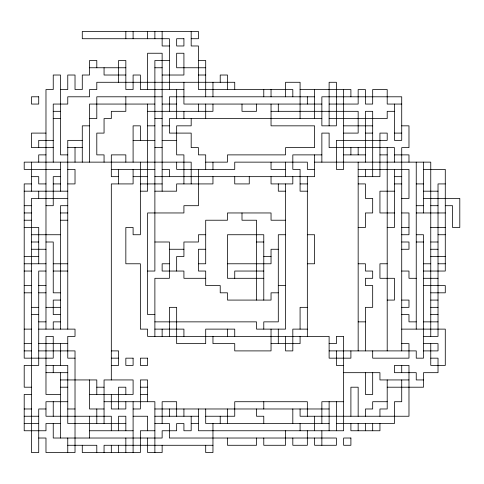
<?xml version="1.0" encoding="UTF-8"?>
<svg xmlns="http://www.w3.org/2000/svg" width="484" height="484" viewBox="0 0 484 484"><rect width="100%" height="100%" fill="white"/><g stroke="black" fill="none" stroke-linecap="round" stroke-linejoin="round"><path stroke-width="0.73" d="M191.18 38.72L198.44 38.72L198.44 31.46L82.28 31.46L82.28 38.72L169.4 38.72L169.4 89.54M169.4 45.98L162.14 45.98L162.14 31.46M169.4 60.5L154.88 60.5L154.88 271.04L147.62 271.04M198.44 60.5L205.7 60.5L205.7 96.8M89.54 67.76L125.84 67.76M154.88 67.76L162.14 67.76M205.7 67.76L176.66 67.76L176.66 53.24L183.92 53.24L183.92 75.02L162.14 75.02M125.84 75.02L104.06 75.02L104.06 67.76M198.44 75.02L205.7 75.02M60.5 89.54L67.76 89.54L67.76 75.02L75.02 75.02L75.02 89.54L82.28 89.54L82.28 75.02L89.54 75.02L89.54 60.5L96.8 60.5L96.8 67.76M183.92 89.54L140.36 89.54L140.36 75.02L133.1 75.02L133.1 89.54L125.84 89.54L125.84 60.5L118.58 60.5L118.58 82.28M300.08 89.54L350.9 89.54L350.9 96.8M162.14 96.8L96.8 96.8L96.8 118.58L89.54 118.58M314.6 96.8L169.4 96.8L169.4 111.32M154.88 104.06L89.54 104.06L89.54 162.14M162.14 104.06L176.66 104.06M321.86 104.06L183.92 104.06L183.92 82.28M329.12 104.06L358.16 104.06L358.16 89.54L365.42 89.54L365.42 104.06L372.68 104.06L372.68 89.54L387.2 89.54L387.2 104.06L401.72 104.06M53.24 111.32L60.5 111.32M147.62 111.32L212.96 111.32L212.96 104.06M271.04 111.32L358.16 111.32L358.16 133.1L343.64 133.1M394.46 111.32L387.2 111.32L387.2 118.58L329.12 118.58M53.24 118.58L60.5 118.58M154.88 118.58L162.14 118.58M321.86 118.58L169.4 118.58L169.4 133.1L191.18 133.1L191.18 147.62L198.44 147.62L198.44 154.88L205.7 154.88L205.7 169.4M89.54 125.84L82.28 125.84L82.28 162.14M147.62 125.84L154.88 125.84M162.14 125.84L169.4 125.84M343.64 125.84L372.68 125.84M401.72 125.84L408.98 125.84L408.98 147.62L401.72 147.62L401.72 350.9M45.98 133.1L31.46 133.1L31.46 147.62L53.24 147.62M365.42 133.1L372.68 133.1M394.46 133.1L401.72 133.1M53.24 140.36L38.72 140.36L38.72 147.62M82.28 140.36L67.76 140.36L67.76 329.12M133.1 140.36L154.88 140.36M162.14 140.36L176.66 140.36M67.76 147.62L82.28 147.62M154.88 147.62L162.14 147.62M45.98 154.88L38.72 154.88L38.72 162.14M67.76 154.88L60.5 154.88L60.5 75.02L53.24 75.02L53.24 89.54L45.98 89.54L45.98 329.12M321.86 154.88L292.82 154.88L292.82 169.4L300.08 169.4L300.08 191.18L307.34 191.18M343.64 154.88L365.42 154.88M379.94 154.88L387.2 154.88M394.46 154.88L408.98 154.88L408.98 162.14M205.7 162.14L227.48 162.14L227.48 154.88L285.56 154.88L285.56 147.62L314.6 147.62L314.6 125.84L271.04 125.84L271.04 104.06M314.6 162.14L430.76 162.14L430.76 336.38M60.5 169.4L24.2 169.4L24.2 162.14L191.18 162.14L191.18 183.92M67.76 169.4L75.02 169.4L75.02 183.92L67.76 183.92M111.32 169.4L154.88 169.4M162.14 169.4L169.4 169.4L169.4 176.66M285.56 169.4L271.04 169.4L271.04 162.14M314.6 169.4L307.34 169.4L307.34 162.14L234.74 162.14L234.74 169.4L176.66 169.4L176.66 162.14M358.16 169.4L408.98 169.4L408.98 198.44L401.72 198.44M423.5 169.4L445.28 169.4L445.28 271.04L423.5 271.04M31.46 176.66L38.72 176.66L38.72 183.92L45.98 183.92M60.5 176.66L53.24 176.66L53.24 205.7L45.98 205.7M118.58 176.66L111.32 176.66L111.32 154.88L125.84 154.88L125.84 162.14M133.1 176.66L147.62 176.66M154.88 176.66L314.6 176.66L314.6 154.88M358.16 176.66L379.94 176.66L379.94 133.1L387.2 133.1L387.2 140.36L336.38 140.36L336.38 169.4L343.64 169.4L343.64 89.54M394.46 176.66L401.72 176.66M31.46 183.92L24.2 183.92L24.2 358.16L53.24 358.16L53.24 336.38L45.98 336.38L45.98 394.46L60.5 394.46M53.24 183.92L60.5 183.92M140.36 183.92L162.14 183.92M300.08 183.92L307.34 183.92M358.16 183.92L365.42 183.92L365.42 198.44L372.68 198.44L372.68 212.96L365.42 212.96L365.42 227.48L358.16 227.48M394.46 183.92L401.72 183.92M416.24 183.92L423.5 183.92M445.28 183.92L438.02 183.92L438.02 336.38L423.5 336.38M24.2 191.18L67.76 191.18M140.36 191.18L147.62 191.18L147.62 104.06M154.88 191.18L176.66 191.18L176.66 183.92L212.96 183.92L212.96 176.66M285.56 191.18L278.3 191.18L278.3 183.92M394.46 191.18L379.94 191.18L379.94 212.96L394.46 212.96M423.5 191.18L438.02 191.18M67.76 198.44L31.46 198.44L31.46 452.54L38.72 452.54L38.72 408.98L45.98 408.98M423.5 198.44L459.8 198.44L459.8 227.48L452.54 227.48L452.54 205.7L445.28 205.7M24.2 205.7L31.46 205.7M67.76 205.7L60.5 205.7L60.5 329.12M416.24 205.7L423.5 205.7M430.76 205.7L438.02 205.7M24.2 212.96L31.46 212.96M60.5 212.96L67.76 212.96M401.72 212.96L408.98 212.96L408.98 234.74L401.72 234.74M416.24 212.96L445.28 212.96M24.2 220.22L31.46 220.22M60.5 220.22L67.76 220.22M285.56 220.22L271.04 220.22L271.04 212.96L227.48 212.96L227.48 220.22L205.7 220.22L205.7 263.78L198.44 263.78M24.2 227.48L38.72 227.48L38.72 263.78M387.2 227.48L394.46 227.48L394.46 169.4M401.72 227.48L408.98 227.48M430.76 227.48L445.28 227.48M31.46 234.74L60.5 234.74M205.7 234.74L198.44 234.74L198.44 242L183.92 242L183.92 256.52L176.66 256.52L176.66 271.04M285.56 234.74L278.3 234.74L278.3 321.86L263.78 321.86L263.78 329.12M307.34 234.74L314.6 234.74L314.6 263.78L307.34 263.78M416.24 234.74L423.5 234.74L423.5 358.16L416.24 358.16L416.24 350.9L329.12 350.9M438.02 234.74L445.28 234.74M31.46 242L38.72 242M45.98 242L53.24 242L53.24 292.82L60.5 292.82M154.88 242L169.4 242L169.4 278.3L154.88 278.3L154.88 336.38M256.52 242L263.78 242M401.72 242L408.98 242L408.98 249.26L401.72 249.26M416.24 242L423.5 242M430.76 242L438.02 242M31.46 249.26L45.98 249.26M169.4 249.26L183.92 249.26M205.7 249.26L198.44 249.26L198.44 271.04L205.7 271.04L205.7 285.56L220.22 285.56L220.22 292.82L227.48 292.82L227.48 300.08L271.04 300.08L271.04 292.82L278.3 292.82M278.3 249.26L271.04 249.26L271.04 263.78L227.48 263.78M430.76 249.26L438.02 249.26M24.2 256.52L38.72 256.52M263.78 256.52L271.04 256.52M430.76 256.52L445.28 256.52M24.2 263.78L45.98 263.78M53.24 263.78L67.76 263.78M169.4 263.78L162.14 263.78L162.14 271.04L183.92 271.04L183.92 278.3L205.7 278.3M358.16 263.78L365.42 263.78L365.42 271.04L372.68 271.04L372.68 278.3L365.42 278.3L365.42 285.56L372.68 285.56L372.68 307.34L365.42 307.34L365.42 350.9M387.2 263.78L379.94 263.78L379.94 278.3L394.46 278.3L394.46 300.08L387.2 300.08M423.5 263.78L430.76 263.78M438.02 263.78L445.28 263.78M24.2 271.04L31.46 271.04M45.98 271.04L38.72 271.04L38.72 365.42L24.2 365.42L24.2 387.2L31.46 387.2M53.24 271.04L67.76 271.04M263.78 271.04L234.74 271.04L234.74 278.3M401.72 271.04L408.98 271.04L408.98 278.3L416.24 278.3M263.78 278.3L227.48 278.3L227.48 234.74L263.78 234.74L263.78 300.08M423.5 278.3L438.02 278.3M24.2 285.56L31.46 285.56M38.72 285.56L45.98 285.56M278.3 285.56L285.56 285.56M423.5 285.56L445.28 285.56L445.28 292.82L430.76 292.82M24.2 292.82L31.46 292.82M38.72 292.82L45.98 292.82M60.5 300.08L53.24 300.08L53.24 314.6L60.5 314.6M401.72 300.08L408.98 300.08L408.98 307.34L401.72 307.34M430.76 300.08L438.02 300.08M31.46 307.34L38.72 307.34M45.98 307.34L60.5 307.34M307.34 307.34L300.08 307.34L300.08 329.12M430.76 307.34L438.02 307.34M31.46 314.6L38.72 314.6M154.88 314.6L147.62 314.6L147.62 212.96L183.92 212.96L183.92 205.7L198.44 205.7L198.44 169.4M401.72 314.6L408.98 314.6L408.98 321.86L416.24 321.86M430.76 314.6L438.02 314.6M38.72 321.86L45.98 321.86M60.5 321.86L53.24 321.86L53.24 329.12M154.88 321.86L256.52 321.86L256.52 329.12L285.56 329.12L285.56 183.92M358.16 321.86L365.42 321.86M423.5 321.86L438.02 321.86M24.2 329.12L31.46 329.12M38.72 329.12L75.02 329.12L75.02 336.38L67.76 336.38L67.76 358.16L75.02 358.16M154.88 329.12L183.92 329.12L183.92 336.38M307.34 329.12L292.82 329.12L292.82 350.9L285.56 350.9L285.56 336.38M401.72 329.12L445.28 329.12L445.28 365.42L430.76 365.42L430.76 343.64M24.2 343.64L31.46 343.64M38.72 343.64L67.76 343.64M271.04 343.64L300.08 343.64L300.08 336.38M329.12 343.64L336.38 343.64L336.38 336.38L343.64 336.38L343.64 430.76L198.44 430.76L198.44 408.98M401.72 343.64L408.98 343.64L408.98 358.16L372.68 358.16L372.68 350.9M423.5 343.64L438.02 343.64L438.02 350.9L423.5 350.9M24.2 350.9L31.46 350.9M38.72 350.9L75.02 350.9L75.02 452.54L45.98 452.54L45.98 438.02L38.72 438.02M111.32 350.9L118.58 350.9L118.58 365.42L111.32 365.42M111.32 358.16L118.58 358.16M430.76 358.16L438.02 358.16L438.02 372.68L423.5 372.68L423.5 387.2L387.2 387.2M45.98 365.42L67.76 365.42L67.76 423.5L125.84 423.5M343.64 365.42L336.38 365.42L336.38 350.9M45.98 372.68L67.76 372.68M343.64 372.68L379.94 372.68L379.94 379.94L408.98 379.94M60.5 379.94L96.8 379.94L96.8 394.46M423.5 379.94L416.24 379.94L416.24 372.68L394.46 372.68L394.46 365.42L408.98 365.42L408.98 416.24L300.08 416.24L300.08 408.98M60.5 387.2L67.76 387.2M96.8 387.2L104.06 387.2M140.36 387.2L147.62 387.2M31.46 394.46L24.2 394.46L24.2 430.76L45.98 430.76L45.98 423.5L60.5 423.5M89.54 394.46L133.1 394.46L133.1 379.94L104.06 379.94L104.06 423.5M140.36 394.46L147.62 394.46M67.76 401.72L45.98 401.72L45.98 416.24L111.32 416.24L111.32 430.76M104.06 401.72L154.88 401.72L154.88 452.54M343.64 401.72L321.86 401.72L321.86 423.5M387.2 401.72L372.68 401.72L372.68 408.98L365.42 408.98L365.42 416.24M24.2 408.98L31.46 408.98M67.76 408.98L75.02 408.98M104.06 408.98L89.54 408.98L89.54 379.94M133.1 408.98L140.36 408.98L140.36 379.94L147.62 379.94L147.62 401.72M154.88 408.98L329.12 408.98M24.2 416.24L38.72 416.24M133.1 416.24L147.62 416.24L147.62 430.76M154.88 416.24L198.44 416.24M205.7 416.24L234.74 416.24L234.74 401.72L307.34 401.72L307.34 416.24M24.2 423.5L38.72 423.5M154.88 423.5L169.4 423.5L169.4 438.02L336.38 438.02L336.38 445.28L314.6 445.28L314.6 438.02M191.18 423.5L198.44 423.5M329.12 423.5L205.7 423.5L205.7 408.98M336.38 423.5L394.46 423.5L394.46 401.72L401.72 401.72L401.72 379.94M89.54 430.76L133.1 430.76M154.88 430.76L140.36 430.76L140.36 452.54L82.28 452.54L82.28 445.28M67.76 445.28L96.8 445.28L96.8 452.54M212.96 445.28L104.06 445.28L104.06 452.54M423.5 162.14L423.5 212.96M416.24 162.14L416.24 329.12M401.72 365.42L401.72 372.68M394.46 104.06L394.46 140.36L401.72 140.36L401.72 96.8L321.86 96.8L321.86 125.84L336.38 125.84L336.38 82.28L329.12 82.28L329.12 125.84M394.46 162.14L394.46 147.62L329.12 147.62L329.12 133.1L321.86 133.1L321.86 162.14M387.2 147.62L387.2 350.9M387.2 379.94L387.2 408.98L379.94 408.98L379.94 416.24M379.94 423.5L379.94 430.76L350.9 430.76L350.9 423.5M372.68 176.66L372.68 111.32L365.42 111.32L365.42 162.14M372.68 372.68L372.68 394.46L365.42 394.46L365.42 372.68M372.68 423.5L372.68 430.76M365.42 169.4L365.42 176.66M365.42 423.5L365.42 430.76M358.16 147.62L358.16 154.88M358.16 162.14L358.16 350.9M358.16 416.24L358.16 387.2L350.9 387.2L350.9 416.24M358.16 423.5L358.16 430.76M350.9 147.62L350.9 154.88M350.9 350.9L350.9 358.16L329.12 358.16L329.12 336.38L147.62 336.38L147.62 329.12L140.36 329.12L140.36 263.78L125.84 263.78L125.84 227.48L133.1 227.48L133.1 234.74L140.36 234.74L140.36 162.14M336.38 401.72L336.38 430.76M329.12 401.72L329.12 430.76M321.86 430.76L321.86 445.28M314.6 89.54L314.6 118.58M314.6 416.24L314.6 430.76M307.34 96.8L307.34 104.06M307.34 176.66L307.34 336.38M307.34 430.76L307.34 445.28L292.82 445.28L292.82 438.02M300.08 118.58L300.08 82.28L285.56 82.28L285.56 96.8M300.08 423.5L300.08 430.76M292.82 96.8L292.82 89.54L198.44 89.54L198.44 45.98L191.18 45.98L191.18 31.46M292.82 176.66L292.82 183.92L271.04 183.92L271.04 176.66M292.82 408.98L292.82 423.5M285.56 162.14L285.56 176.66M285.56 430.76L285.56 445.28L263.78 445.28L263.78 438.02M278.3 104.06L278.3 111.32M278.3 329.12L278.3 343.64M271.04 89.54L271.04 96.8M271.04 329.12L271.04 350.9L234.74 350.9L234.74 343.64L212.96 343.64L212.96 336.38M263.78 89.54L263.78 96.8M263.78 401.72L263.78 408.98M263.78 423.5L263.78 416.24L256.52 416.24L256.52 408.98M256.52 104.06L256.52 111.32L242 111.32L242 104.06M256.52 300.08L256.52 220.22L242 220.22L242 212.96M256.52 438.02L256.52 445.28L227.48 445.28L227.48 438.02M249.26 176.66L249.26 183.92L234.74 183.92L234.74 176.66M234.74 89.54L234.74 82.28L96.8 82.28L96.8 89.54L89.54 89.54L89.54 96.8L67.76 96.8L67.76 104.06L53.24 104.06L53.24 162.14M234.74 336.38L234.74 329.12L205.7 329.12L205.7 343.64L176.66 343.64L176.66 307.34L169.4 307.34L169.4 336.38M227.48 89.54L227.48 75.02L220.22 75.02L220.22 82.28M227.48 329.12L227.48 336.38M227.48 408.98L227.48 423.5M220.22 416.24L220.22 423.5M212.96 82.28L212.96 96.8M212.96 162.14L212.96 169.4M212.96 423.5L212.96 452.54L205.7 452.54L205.7 445.28M205.7 104.06L205.7 118.58M198.44 104.06L198.44 111.32M191.18 118.58L191.18 125.84L176.66 125.84L176.66 154.88L183.92 154.88L183.92 183.92M191.18 416.24L191.18 430.76L183.92 430.76L183.92 423.5L176.66 423.5L176.66 430.76L162.14 430.76L162.14 438.02L53.24 438.02L53.24 423.5M183.92 111.32L183.92 118.58M183.92 408.98L183.92 416.24M176.66 89.54L176.66 118.58M176.66 416.24L176.66 401.72L162.14 401.72L162.14 423.5M169.4 408.98L169.4 416.24M162.14 191.18L162.14 53.24L147.62 53.24L147.62 89.54M162.14 329.12L162.14 336.38M162.14 445.28L162.14 452.54L147.62 452.54L147.62 438.02M154.88 31.46L154.88 38.72M147.62 31.46L147.62 38.72M140.36 140.36L140.36 125.84L133.1 125.84L133.1 162.14M133.1 31.46L133.1 38.72M133.1 169.4L133.1 183.92L111.32 183.92L111.32 379.94M133.1 401.72L133.1 452.54M125.84 31.46L125.84 38.72M125.84 96.8L125.84 111.32L111.32 111.32L111.32 118.58L104.06 118.58L104.06 133.1L96.8 133.1L96.8 154.88L104.06 154.88L104.06 162.14M125.84 394.46L125.84 387.2L118.58 387.2L118.58 408.98M125.84 401.72L125.84 408.98L111.32 408.98L111.32 394.46M125.84 430.76L125.84 416.24L118.58 416.24L118.58 430.76M125.84 438.02L125.84 452.54M118.58 169.4L118.58 183.92M118.58 445.28L118.58 452.54M111.32 445.28L111.32 452.54M96.8 408.98L96.8 423.5M89.54 416.24L89.54 438.02M75.02 147.62L75.02 162.14M67.76 438.02L67.76 452.54M60.5 162.14L60.5 191.18M60.5 343.64L60.5 365.42M60.5 372.68L60.5 438.02M53.24 365.42L53.24 372.68M53.24 401.72L53.24 416.24M38.72 191.18L38.72 198.44M31.46 162.14L31.46 191.18M183.92 38.72L176.66 38.72L176.66 45.98L183.92 45.98L183.92 38.72M38.72 96.8L31.46 96.8L31.46 104.06L38.72 104.06L38.72 96.8M133.1 358.16L125.84 358.16L125.84 365.42L133.1 365.42L133.1 358.16M147.62 358.16L140.36 358.16L140.36 365.42L147.62 365.42L147.62 358.16M350.9 438.02L343.64 438.02L343.64 445.28L350.9 445.28L350.9 438.02"/></g></svg>
